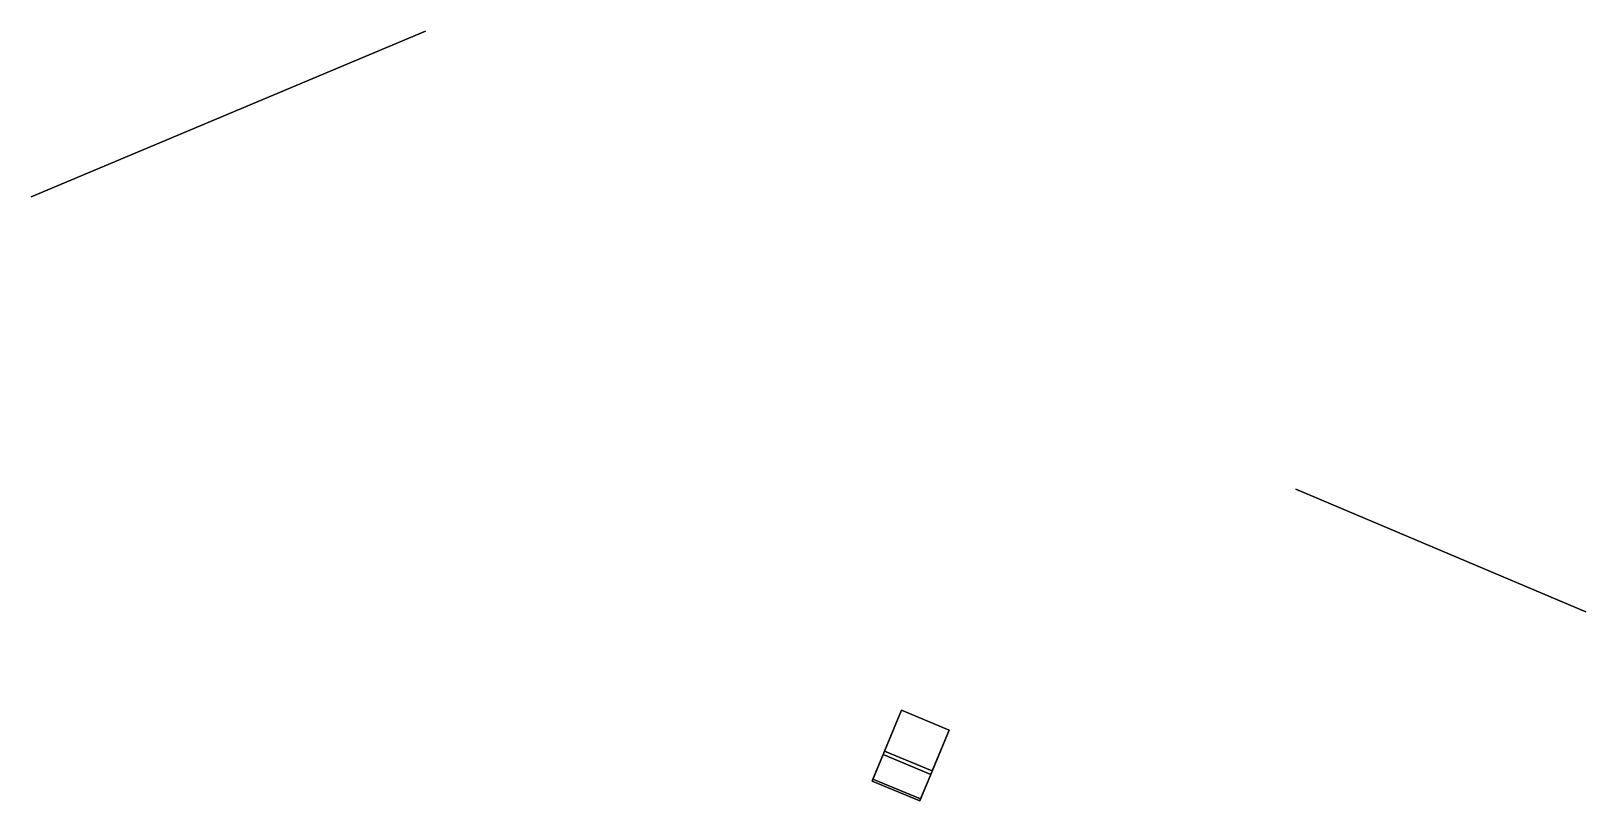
# Model space of a CAD drawing. Header units: metres. Extents: x 99985 to 960509, y 99998 to 1946435.
# Drawn here: x 960419 to 960509.4, y 1946390.6 to 1946435.4 of the extents above; entities outside this region: 1.
import ezdxf

# ---------------------------------------------------------------- set-up
doc = ezdxf.new("R2010")
doc.units = ezdxf.units.M

msp = doc.modelspace()

# ---------------------------------------------------------------- linework, layer by layer
at = {"layer": 'Building Shading', "color": 195}
for points in [[(960419, 1946425.75, 79.6186), (960419, 1946425.75, 43.6186), (960441.9375, 1946435.375, 43.6186), (960441.9375, 1946435.375, 79.6186)], [(960441.9375, 1946435.375, 79.6186), (960441.9375, 1946435.375, 43.6186), (960419, 1946425.75, 43.6186), (960419, 1946425.75, 79.6186)], [(960492.5625, 1946408.75, 55.4769), (960492.5625, 1946408.75, 47.4769), (960509.4375, 1946401.625, 47.4769), (960509.4375, 1946401.625, 55.4769)], [(960509.4375, 1946401.625, 55.4769), (960509.4375, 1946401.625, 47.4769), (960492.5625, 1946408.75, 47.4769), (960492.5625, 1946408.75, 55.4769)]]:
    msp.add_3dface(points, dxfattribs=at)
at = {"layer": 'CORE', "color": 43}
for points in [[(960468.5616, 1946393.3264, 49.5889), (960468.5616, 1946393.3264, 46.4807), (960467.9184, 1946391.7835, 46.4807), (960467.9184, 1946391.7835, 49.5889)], [(960471.3306, 1946392.172, 49.5889), (960471.3306, 1946392.172, 46.4807), (960468.5616, 1946393.3264, 46.4807), (960468.5616, 1946393.3264, 49.5889)], [(960467.9184, 1946391.7835, 49.5889), (960467.9184, 1946391.7835, 46.4807), (960470.6874, 1946390.6291, 46.4807), (960470.6874, 1946390.6291, 49.5889)], [(960470.6874, 1946390.6291, 49.5889), (960470.6874, 1946390.6291, 46.4807), (960471.3306, 1946392.172, 46.4807), (960471.3306, 1946392.172, 49.5889)]]:
    msp.add_3dface(points, dxfattribs=at)
at = {"layer": 'CORE', "color": 8}
for points in [[(960471.3306, 1946392.172, 46.4807), (960470.7364, 1946390.7466, 46.4807), (960467.9674, 1946391.901, 46.4807), (960468.5616, 1946393.3264, 46.4807)], [(960470.7364, 1946390.7466, 46.4807), (960470.6874, 1946390.6291, 46.4807), (960467.9184, 1946391.7835, 46.4807), (960467.9674, 1946391.901, 46.4807)]]:
    msp.add_3dface(points, dxfattribs=at)
at = {"layer": 'CORE', "color": 15}
for points in [[(960471.3306, 1946392.172, 49.5889), (960468.5616, 1946393.3264, 49.5889), (960467.9674, 1946391.901, 49.5889), (960470.7364, 1946390.7466, 49.5889)], [(960470.7364, 1946390.7466, 49.5889), (960467.9674, 1946391.901, 49.5889), (960467.9184, 1946391.7835, 49.5889), (960470.6874, 1946390.6291, 49.5889)]]:
    msp.add_3dface(points, dxfattribs=at)
at = {"layer": 'PERIM', "color": 43}
for points in [[(960469.6319, 1946395.8936, 49.5889), (960469.6319, 1946395.8936, 46.4807), (960468.5616, 1946393.3264, 46.4807), (960468.5616, 1946393.3264, 49.5889)], [(960472.4009, 1946394.7392, 49.5889), (960472.4009, 1946394.7392, 46.4807), (960469.6319, 1946395.8936, 46.4807), (960469.6319, 1946395.8936, 49.5889)], [(960471.3306, 1946392.172, 49.5889), (960471.3306, 1946392.172, 46.4807), (960472.4009, 1946394.7392, 46.4807), (960472.4009, 1946394.7392, 49.5889)], [(960468.5616, 1946393.3264, 49.5889), (960468.5616, 1946393.3264, 46.4807), (960471.3306, 1946392.172, 46.4807), (960471.3306, 1946392.172, 49.5889)]]:
    msp.add_3dface(points, dxfattribs=at)
at = {"layer": 'PERIM', "color": 8}
for points in [[(960472.4009, 1946394.7392, 46.4807), (960471.4121, 1946392.3675, 46.4807), (960468.6431, 1946393.5219, 46.4807), (960469.6319, 1946395.8936, 46.4807)], [(960471.4121, 1946392.3675, 46.4807), (960471.3306, 1946392.172, 46.4807), (960468.5616, 1946393.3264, 46.4807), (960468.6431, 1946393.5219, 46.4807)]]:
    msp.add_3dface(points, dxfattribs=at)
at = {"layer": 'PERIM', "color": 15}
for points in [[(960472.4009, 1946394.7392, 49.5889), (960469.6319, 1946395.8936, 49.5889), (960468.6431, 1946393.5219, 49.5889), (960471.4121, 1946392.3675, 49.5889)], [(960471.4121, 1946392.3675, 49.5889), (960468.6431, 1946393.5219, 49.5889), (960468.5616, 1946393.3264, 49.5889), (960471.3306, 1946392.172, 49.5889)]]:
    msp.add_3dface(points, dxfattribs=at)
at = {"layer": 'PERIM', "color": 143}
msp.add_3dface([(960472.3086, 1946394.7777, 48.6628), (960472.3086, 1946394.7777, 47.3307), (960469.7242, 1946395.8551, 47.3307), (960469.7242, 1946395.8551, 48.6628)], dxfattribs=at)

doc.saveas('drawing.dxf')
